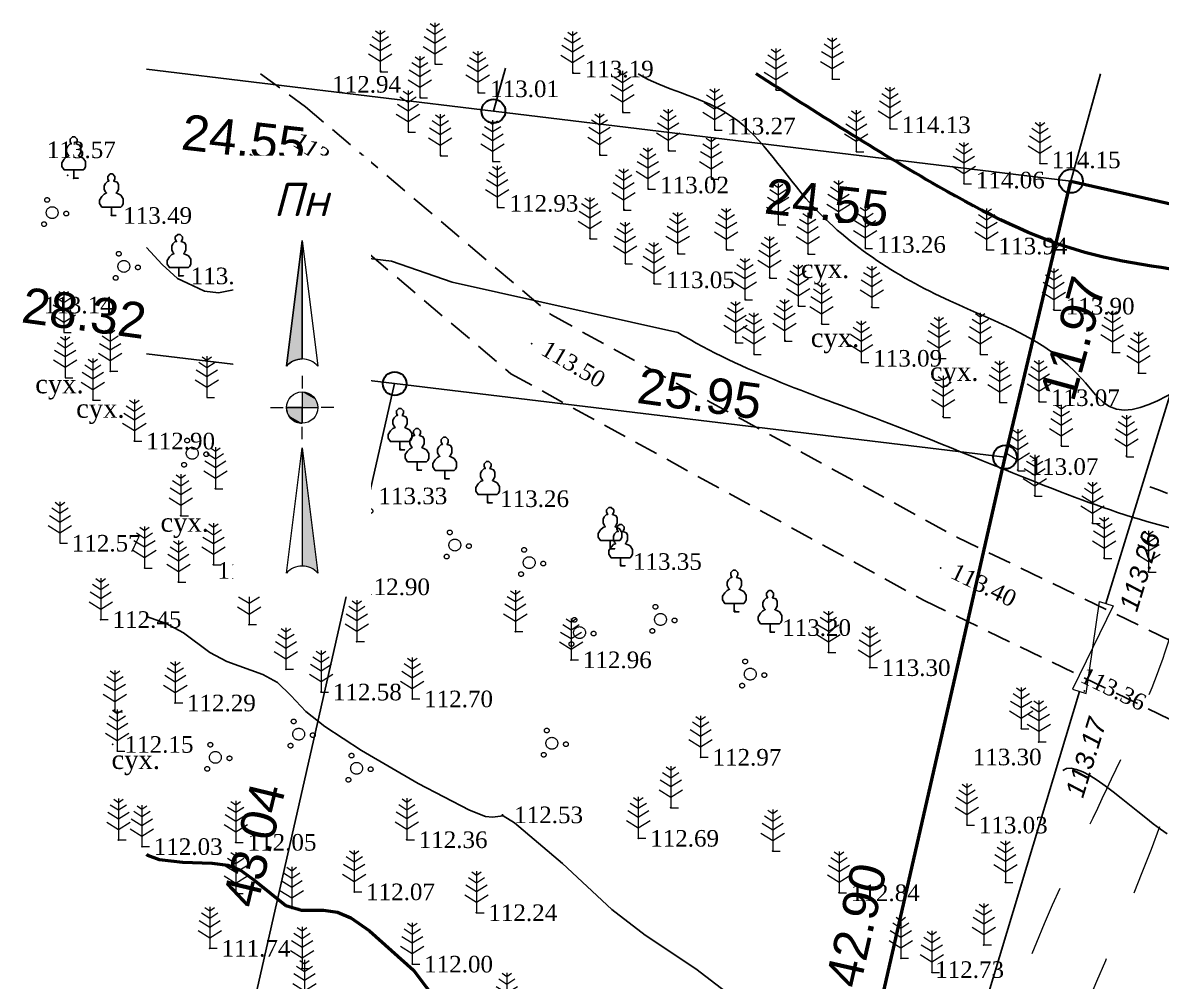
# Model space of a CAD drawing. Header units: millimetres. Extents: x 5405602 to 5405708, y 5524770 to 5524846.
# Drawn here: x 5405604.78 to 5405652.83, y 5524801.63 to 5524842.07 of the extents above; entities that cross this region are included whole.
import ezdxf
from ezdxf.enums import TextEntityAlignment as Align

# ---------------------------------------------------------------- set-up
doc = ezdxf.new("R2010")
doc.units = ezdxf.units.MM
doc.set_wipeout_variables(frame=1)
for name, pattern in [('1', [6, 3, -3]), ('DASHEDX2', [1.5, 1, -0.5]), ('суцільна', [50, 50, 0])]:
    doc.linetypes.add(name, pattern=pattern)
for name, color, linetype, lineweight in [('#Лист (текст_ПН)', 250, 'Continuous', 0), ('#Штамп', 250, 'Continuous', 0), ('ТОЧКИ', 7, 'Continuous', 30), ('усл. знак', 7, 'суцільна', 20)]:
    doc.layers.add(name, color=color, linetype=linetype, lineweight=lineweight)
for name, color, linetype in [('12000000', 7, 'Continuous'), ('61420000', 7, 'Continuous'), ('82234000', 7, 'Continuous'), ('вис_1_1', 170, 'Continuous'), ('горизонт_1', 12, 'Continuous'), ('горизонтали', 42, 'Continuous'), ('Горизонтали--MIN', 32, 'Continuous'), ('дороги', 7, 'Continuous'), ('Ділянки_Межі', 10, 'Continuous'), ('надписи', 7, 'Continuous'), ('Ограда каменная', 7, 'g5_472'), ('отметки', 7, 'Continuous'), ('промеры', 185, 'Continuous'), ('Растительность', 7, 'Continuous')]:
    doc.layers.add(name, color=color, linetype=linetype)
doc.styles.get("Standard").update_dxf_attribs({"font": 'arial.ttf'})
doc.styles.add('times', font='times.ttf')
doc.styles.add('WMF-Arial Cyr2', font='ariali.ttf')
doc.styles.add('Мой_Топо', font='isocpeui.ttf')
doc.linetypes.add('g5_472', pattern='A,0,-4,[25,GUGK_2005.shx,S=0.4,R=0,X=0,Y=-0.2],0', length=4)

# ---------------------------------------------------------------- blocks, each defined once
blk = doc.blocks.new('A$C51FE15A3')
at = {"layer": 'Растительность', "color": 94, "lineweight": 0}
for points in [[(-0.343, 1.489), (0, 1.267), (0.343, 1.489)], [(-0.201, 1.726), (0, 1.584), (0.201, 1.726)], [(0, 1.75), (0, 0), (0.319, 0)], [(-0.447, 1.172), (0, 0.895), (0.447, 1.172)], [(-0.493, 0.753), (0, 0.444), (0.493, 0.753)]]:
    blk.add_lwpolyline(points, dxfattribs=at)
blk = doc.blocks.new('A$C2ACB5305')
at = {"layer": 'Растительность'}
blk.add_lwpolyline([(0.2, 0), (0.2, 0), (0, 0), (0, 0.35), (-0.4, 0.35), (-0.5, 0.5), (-0.5, 0.65), (-0.4, 0.8), (-0.3, 0.9), (-0.2, 0.95), (-0.25, 1), (-0.3, 1.1), (-0.3, 1.25), (-0.25, 1.35), (-0.15, 1.45), (-0.1, 1.45), (-0.15, 1.55), (-0.15, 1.65), (-0.05, 1.75), (0.05, 1.75), (0.15, 1.65), (0.15, 1.55), (0.1, 1.45), (0.25, 1.4), (0.3, 1.3), (0.3, 1.1), (0.25, 1), (0.2, 0.95), (0.4, 0.85), (0.5, 0.7), (0.5, 0.5), (0.45, 0.4), (0.4, 0.35), (0, 0.35)], dxfattribs=at)
blk = doc.blocks.new('A$C72385B22')
at = {"layer": 'усл. знак'}
for centre, radius in [((-0.02, 1.49), 0.25), ((0, 0), 0.625), ((-1.29, -0.64), 0.25), ((1.28, -0.76), 0.25)]:
    blk.add_circle(centre, radius, dxfattribs=at)
blk = doc.blocks.new('*U8')
at = {"color": 0}
for points in [[(-0.1125, 0), (-0.1087, -0.0291), (-0.0974, -0.0563)], [(-0.1125, 0), (-0.0974, -0.0563), (0, 0)], [(-0.0974, -0.0563), (0, -0.1125), (0, 0)], [(-0.0974, -0.0563), (-0.0795, -0.0795), (-0.0563, -0.0974)], [(-0.0974, -0.0563), (-0.0563, -0.0974), (0, -0.1125)], [(-0.0563, -0.0974), (-0.0291, -0.1087), (0, -0.1125)]]:
    blk.add_solid(points, dxfattribs=at)
blk = doc.blocks.new('*U9')
at = {"color": 0}
for points in [[(0, 0), (0.0974, 0.0563), (0, 0.1125)], [(0.0974, 0.0563), (0.0291, 0.1087), (0, 0.1125)], [(0.0974, 0.0563), (0.0563, 0.0974), (0.0291, 0.1087)], [(0.0974, 0.0563), (0.0795, 0.0795), (0.0563, 0.0974)], [(0, 0), (0.1125, 0), (0.0974, 0.0563)], [(0.1125, 0), (0.1087, 0.0291), (0.0974, 0.0563)]]:
    blk.add_solid(points, dxfattribs=at)
blk = doc.blocks.new('*U10')
at = {"color": 0}
for points in [[(0, -1.1363), (0.0212, -1.1378), (0, -0.288)], [(0.0212, -1.1378), (0.042, -1.1424), (0, -0.288)], [(0.042, -1.1424), (0.062, -1.1498), (0, -0.288)], [(0.062, -1.1498), (0.0806, -1.1601), (0, -0.288)], [(0.0806, -1.1601), (0.0976, -1.1729), (0, -0.288)], [(0.0976, -1.1729), (0.1126, -1.188), (0, -0.288)]]:
    blk.add_solid(points, dxfattribs=at)
blk = doc.blocks.new('*U11')
at = {"color": 0}
for points in [[(-0.1126, 0.297), (-0.0976, 0.3121), (0, 1.197)], [(-0.0976, 0.3121), (-0.0806, 0.3249), (0, 1.197)], [(-0.0806, 0.3249), (-0.062, 0.3352), (0, 1.197)], [(-0.062, 0.3352), (-0.042, 0.3426), (0, 1.197)], [(-0.042, 0.3426), (-0.0212, 0.3472), (0, 1.197)], [(-0.0212, 0.3472), (0, 0.3487), (0, 1.197)]]:
    blk.add_solid(points, dxfattribs=at)
blk = doc.blocks.new('#Північ')
at = {"color": 7}
blk.add_wipeout([(-2.901, 10.635), (2.901, 10.635), (2.901, -7.981), (-2.901, -7.981)], dxfattribs=at).dxf.layer = '#Лист (текст_ПН)'
at = {"layer": '#Лист (текст_ПН)'}
for p, q in [((-0.663, 1.748), (0, 7.043)), ((0, 7.043), (0, 2.052)), ((0, 7.043), (0.663, 1.748)), ((0, 1.337), (0, 0.807)), ((0, 0.662), (0, -0.662)), ((-1.337, 0), (-0.807, 0)), ((-0.662, 0), (0.662, 0)), ((1.337, 0), (0.807, 0)), ((0, -1.337), (0, -0.807)), ((-0.663, -6.99), (0, -1.695)), ((0, -1.695), (0.663, -6.99)), ((0, -1.695), (0, -6.686))]:
    blk.add_line(p, q, dxfattribs=at)
at = {"layer": '#Лист (текст_ПН)', "flags": 128}
for points in [[(0, 7.043), (-0.663, 1.748, -0.218585), (0, 2.052)], [(0, 0), (-0.662, 0, 0.414214), (0, -0.662)]]:
    blk.add_lwpolyline(points, format="xyb", close=True, dxfattribs=at)
at = {"layer": '#Лист (текст_ПН)'}
blk.add_circle((0, 0), 0.662, dxfattribs=at)
for centre in [(0, 1.178), (0, -7.56)]:
    blk.add_arc(centre, 0.874, 40.6798, 139.3202, dxfattribs=at)
at = {"layer": '#Лист (текст_ПН)', "xscale": 5.883850111352785, "yscale": 5.883850111352785, "zscale": 5.883850111352785}
for name in ['*U11', '*U9', '*U8', '*U10']:
    blk.add_blockref(name, (0, 0), dxfattribs=at)
at = {"layer": '#Лист (текст_ПН)', "style": 'Мой_Топо'}
blk.add_text('Пн', height=1.4, dxfattribs=at).set_placement((-1.217, 8.077))

msp = doc.modelspace()

# ---------------------------------------------------------------- hatches: boundary and pattern name
at = {"layer": '12000000', "lineweight": 15, "ltscale": 0.02, "extrusion": (-0.000964997, -0.001555, 0.999998)}
for points in [[(5404031.347, 5522197.936, 1), (5404031.684, 5522197.958, 1)], [(5404030.206, 5522194.235, 1), (5404030.543, 5522194.257, 1)]]:
    msp.add_hatch(color=7, dxfattribs=at).paths.add_polyline_path(points)

# ---------------------------------------------------------------- linework, layer by layer
at = {"layer": '61420000', "linetype": '1', "lineweight": 15}
for points, knots in [([(5405658.253, 5524839.913), (5405656.971, 5524836.476), (5405654.797, 5524830.706), (5405654.512, 5524822.839), (5405653.641, 5524816.985), (5405651.464, 5524811.523), (5405647.501, 5524803.754), (5405644.475, 5524795.086), (5405642.545, 5524786.661), (5405641.536, 5524782.343), (5405641.37, 5524778.552), (5405646.186, 5524776.965), (5405649.631, 5524775.925), (5405652.218, 5524775.054)], [267.344745, 267.344745, 267.344745, 267.344745, 278.270441, 285.703111, 290.811349, 295.944316, 303.243347, 316.96995, 323.468375, 328.835097, 330.952065, 333.544824, 342.077655, 342.077655, 342.077655, 342.077655]), ([(5405671.291, 5524770.616), (5405670.961, 5524770.745), (5405665.622, 5524772.827), (5405657.539, 5524776.098), (5405649.507, 5524778.853), (5405644.881, 5524780.314), (5405644.535, 5524782.9), (5405645.972, 5524787.059), (5405647.299, 5524796.414), (5405651.023, 5524803.154), (5405653.437, 5524810.013), (5405655.305, 5524809.769), (5405656.952, 5524810.286), (5405658.697, 5524809.22), (5405667.778, 5524806.956), (5405680.444, 5524800.22), (5405692.962, 5524795.021), (5405697.908, 5524793.036)], [193.245061, 193.245061, 193.245061, 193.245061, 194.298529, 210.268166, 218.737077, 221.680796, 222.725351, 226.119576, 234.832274, 250.19536, 252.103309, 253.101857, 255.347995, 257.070206, 258.899568, 283.531127, 299.526473, 299.526473, 299.526473, 299.526473])]:
    msp.add_open_spline(points, degree=3, knots=knots, dxfattribs=at)
at = {"layer": '82234000', "lineweight": 15, "elevation": 113.26}
msp.add_lwpolyline([(5405650.228, 5524817.65), (5405650.801, 5524817.473), (5405649.087, 5524813.949), (5405649.66, 5524813.772), (5405650.228, 5524817.65)], dxfattribs=at)
at = {"layer": 'вис_1_1', "color": 7}
for p in [(5405606.67, 5524835.64, 113.52), (5405608.52, 5524833.94, 113.49), (5405611.37, 5524831.39, 113.51), (5405608.47, 5524827.37, 113.07), (5405613.86, 5524826.88, 113.12), (5405607.74, 5524826.15, 112.98), (5405609.49, 5524824.42, 112.9), (5405612.91, 5524822.41, 113), (5405611.45, 5524821.27, 112.79), (5405615.33, 5524821.06, 113.03), (5405609.92, 5524819.06, 112.6), (5405612.83, 5524819.2, 112.71), (5405611.35, 5524818.47, 112.62), (5405615.99, 5524818.93, 112.85), (5405618.56, 5524818.27, 112.9), (5405608.07, 5524816.89, 112.45), (5405614.33, 5524816.68, 112.67), (5405625.57, 5524816.38, 112.99), (5405618.88, 5524815.96, 112.78), (5405627.92, 5524815.19, 112.96), (5405638.78, 5524815.5, 113.28), (5405615.89, 5524814.79, 112.54), (5405640.53, 5524814.86, 113.3), (5405617.37, 5524813.83, 112.58), (5405649.58, 5524813.87, 113.36), (5405611.21, 5524813.37, 112.29), (5405621.22, 5524813.54, 112.7), (5405608.65, 5524813.08, 112.27), (5405646.92, 5524812.28, 113.37), (5405608.58, 5524811.62, 112.15), (5405608.77, 5524811.34, 112.17), (5405647.66, 5524811.73, 113.3), (5405633.39, 5524811.08, 112.97), (5405632.13, 5524808.95, 112.86), (5405625.02, 5524808.65, 112.53), (5405625.02, 5524808.65, 112.53), (5405625.03, 5524808.65, 112.49), (5405644.63, 5524808.22, 113.03), (5405608.82, 5524807.59, 111.95), (5405613.77, 5524807.49, 112.05), (5405620.99, 5524807.6, 112.36), (5405630.76, 5524807.66, 112.69), (5405609.81, 5524807.31, 112.03), (5405636.43, 5524807.12, 112.83), (5405646.25, 5524805.8, 112.94), (5405613.77, 5524805.33, 111.93), (5405618.77, 5524805.4, 112.07), (5405639.23, 5524805.36, 112.84), (5405616.13, 5524804.71, 112.01), (5405623.93, 5524804.52, 112.24), (5405645.34, 5524803.16, 112.89), (5405612.67, 5524803.02, 111.74), (5405616.57, 5524802.17, 111.75), (5405621.22, 5524802.35, 112), (5405641.84, 5524802.6, 112.75), (5405643.15, 5524802, 112.73)]:
    msp.add_point(p, dxfattribs=at)
at = {"layer": 'горизонт_1', "color": 32}
for points in [[(5405610.002, 5524832.586, 113.5), (5405610.67, 5524831.87, 113.5), (5405611.31, 5524831.28, 113.5), (5405611.73, 5524831.08, 113.5), (5405612.45, 5524830.75, 113.5), (5405613.04, 5524830.67, 113.5), (5405613.89, 5524830.85, 113.5), (5405615.14, 5524831.27, 113.5), (5405616.99, 5524831.94, 113.5), (5405618.58, 5524832.22, 113.5), (5405620.34, 5524832.01, 113.5), (5405622.91, 5524831.12, 113.5), (5405632.424, 5524829.007, 0)], [(5405610.002, 5524817.022, 112.5), (5405610.83, 5524816.72, 112.5), (5405611.57, 5524816.33, 112.5), (5405612.68, 5524815.5, 112.5), (5405613.4, 5524815.12, 112.5), (5405614.92, 5524814.57, 112.5), (5405615.53, 5524814.24, 112.5), (5405616.09, 5524813.69, 112.5), (5405616.73, 5524813.01, 112.5), (5405617.53, 5524812.38, 112.5), (5405619.08, 5524811.36, 112.5), (5405621.47, 5524809.97, 112.5), (5405623.64, 5524808.85, 112.5), (5405624.31, 5524808.58, 112.5), (5405624.61, 5524808.55, 112.5), (5405625.05, 5524808.61, 112.5), (5405625.54, 5524808.31, 112.5), (5405627.56, 5524806.6, 112.5), (5405629.64, 5524804.66, 112.5), (5405631.05, 5524803.58, 112.5), (5405633.19, 5524802.15, 112.5), (5405634.88, 5524800.86, 112.5)]]:
    msp.add_polyline3d(points, dxfattribs=at)
at = {"layer": 'горизонтали', "color": 32, "lineweight": 50}
msp.add_polyline3d([(5405610.002, 5524806.99, 112), (5405610.05, 5524806.95, 112), (5405610.54, 5524806.77, 112), (5405611.52, 5524806.66, 112), (5405612.77, 5524806.61, 112), (5405613.44, 5524806.52, 112), (5405613.97, 5524806.31, 112), (5405614.59, 5524805.86, 112), (5405615.88, 5524804.82, 112), (5405616.54, 5524804.63, 112), (5405617.48, 5524804.63, 112), (5405618.07, 5524804.55, 112), (5405618.63, 5524804.3, 112), (5405619.41, 5524803.75, 112), (5405621.27, 5524802.09, 112), (5405623.39, 5524799.28, 112), (5405624.07, 5524798.45, 112)], dxfattribs=at)
at = {"layer": 'горизонтали', "color": 32}
for points, knots in [([(5405630.748, 5524839.913), (5405631.847, 5524839.251), (5405635.154, 5524838.629), (5405638.051, 5524833.668), (5405643.5, 5524830.191), (5405648.487, 5524828.581), (5405651.496, 5524824.289), (5405656.122, 5524829.555), (5405659.386, 5524823.566), (5405665.551, 5524828.125), (5405671.346, 5524821.613), (5405676.935, 5524816.585), (5405681.264, 5524817.737), (5405682.481, 5524818.06)], [259.618692, 259.618692, 259.618692, 259.618692, 263.577238, 268.549286, 276.008979, 282.485158, 284.13014, 290.057535, 293.654163, 298.963585, 306.578764, 315.889792, 319.532435, 319.532435, 319.532435, 319.532435]), ([(5405678.758, 5524811.809), (5405675.763, 5524812.251), (5405670.745, 5524812.993), (5405667.156, 5524821.108), (5405657.432, 5524819.19), (5405649.151, 5524821.923), (5405640.71, 5524825.553), (5405635.165, 5524827.34), (5405632.424, 5524829.007)], [0, 0, 0, 0, 8.482222, 14.2098, 22.986785, 33.367328, 40.82933, 50.530024, 50.530024, 50.530024, 50.530024])]:
    msp.add_open_spline(points, degree=3, knots=knots, dxfattribs=at)
at = {"layer": 'горизонтали', "color": 32, "lineweight": 50}
msp.add_open_spline([(5405698.233, 5524812.508), (5405682.252, 5524822.353), (5405678.049, 5524821.589), (5405672.077, 5524823.089), (5405668.394, 5524826.87), (5405662.764, 5524829.2), (5405656.57, 5524831.468), (5405649.417, 5524831.949), (5405642.669, 5524835.452), (5405638.279, 5524838.289), (5405635.73, 5524839.913)], degree=3, knots=[0, 0, 0, 0, 7.568343, 12.725493, 17.654253, 23.006167, 30.801483, 37.395587, 44.178008, 53.219325, 53.219325, 53.219325, 53.219325], dxfattribs=at)
at = {"layer": 'Горизонтали--MIN'}
for points in [[(5405652.349, 5524822.496), (5405652.716, 5524822.365), (5405653.093, 5524822.208)], [(5405648.67, 5524810.522), (5405648.827, 5524810.605), (5405649.025, 5524810.617), (5405649.259, 5524810.566), (5405649.524, 5524810.459), (5405649.815, 5524810.304), (5405650.127, 5524810.108), (5405650.456, 5524809.88), (5405650.797, 5524809.627), (5405651.144, 5524809.356), (5405651.492, 5524809.077), (5405651.837, 5524808.797), (5405652.173, 5524808.526), (5405652.495, 5524808.273), (5405652.797, 5524808.046), (5405653.075, 5524807.853)]]:
    msp.add_lwpolyline(points, dxfattribs=at)
at = {"layer": 'дороги', "color": 7, "linetype": 'DASHEDX2', "elevation": 112.71}
for points in [[(5405614.819, 5524839.913), (5405616.709, 5524838.529), (5405627.094, 5524829.743), (5405644.197, 5524820.364), (5405656.394, 5524814.47), (5405674.415, 5524806.368)], [(5405614.359, 5524836.531), (5405614.851, 5524836.171), (5405625.386, 5524827.257), (5405642.823, 5524817.696), (5405655.126, 5524811.75), (5405673.185, 5524803.632)]]:
    msp.add_lwpolyline(points, dxfattribs=at)
at = {"layer": 'Ділянки_Межі'}
for points in [[(5405625.148, 5524840.161), (5405624.646, 5524838.342), (5405610.002, 5524840.118)], [(5405650.266, 5524839.913), (5405649.017, 5524835.388), (5405624.646, 5524838.342), (5405625.08, 5524839.913)], [(5405677.303, 5524839.913), (5405673.52, 5524829.82), (5405649.017, 5524835.388), (5405650.266, 5524839.913)]]:
    msp.add_lwpolyline(points, dxfattribs=at)
at = {"layer": 'Ділянки_Межі', "lineweight": 25}
for points in [[(5405610.002, 5524828.105), (5405620.476, 5524826.844), (5405646.236, 5524823.743), (5405649.017, 5524835.388), (5405624.646, 5524838.342), (5405610.002, 5524840.118)], [(5405610.002, 5524828.105), (5405620.476, 5524826.844), (5405610.939, 5524784.872), (5405610.002, 5524784.98)]]:
    msp.add_lwpolyline(points, dxfattribs=at)
at = {"layer": 'Ділянки_Межі', "lineweight": 50}
msp.add_lwpolyline([(5405636.727, 5524781.91), (5405646.236, 5524823.743), (5405649.017, 5524835.388), (5405673.52, 5524829.82), (5405661.97, 5524779.01)], close=True, dxfattribs=at)
at = {"layer": 'Ділянки_Межі', "lineweight": 0}
msp.add_lwpolyline([(5405610.939, 5524784.872), (5405620.476, 5524826.844), (5405646.236, 5524823.743), (5405636.727, 5524781.91)], close=True, dxfattribs=at)
at = {"layer": 'Ограда каменная', "flags": 128}
for points in [[(5405657.369, 5524839.913), (5405650.486, 5524817.57)], [(5405649.377, 5524813.858), (5405637.598, 5524774.805)]]:
    msp.add_lwpolyline(points, dxfattribs=at)
at = {"layer": 'отметки', "color": 7}
for p in [(5405622.19, 5524840.331, 113.05), (5405619.893, 5524840.029, 112.937), (5405619.893, 5524840.017, 112.938), (5405628, 5524839.968, 113.186), (5405638.944, 5524839.696, 114.223), (5405624.005, 5524839.134, 113.014), (5405636.572, 5524839.243, 114.031), (5405621.567, 5524838.926, 112.962), (5405630.107, 5524838.311, 113.16), (5405615.813, 5524837.366, 112.664), (5405615.813, 5524837.366, 113.481), (5405621.06, 5524837.472, 112.933), (5405633.991, 5524837.56, 113.267), (5405641.38, 5524837.613, 114.131), (5405622.416, 5524836.477, 112.998), (5405629.145, 5524836.505, 113.031), (5405632.04, 5524836.694, 113.144), (5405639.962, 5524836.646, 113.988), (5405624.633, 5524836.226, 113.003), (5405647.708, 5524836.135, 114.148), (5405606.93, 5524835.51, 113.52), (5405633.849, 5524835.49, 113.161), (5405644.505, 5524835.284, 114.061), (5405631.179, 5524835.076, 113.018), (5405624.823, 5524834.302, 112.933), (5405630.164, 5524834.183, 112.986), (5405636.669, 5524833.561, 113.168), (5405639.222, 5524833.676, 113.333), (5405628.725, 5524832.974, 113.011), (5405634.489, 5524832.509, 113.077), (5405640.334, 5524832.566, 113.259), (5405645.464, 5524832.5, 113.937), (5405630.215, 5524831.922, 112.971), (5405632.441, 5524832.346, 112.971), (5405637.917, 5524832.326, 113.179), (5405631.426, 5524831.073, 113.047), (5405636.299, 5524831.326, 113.088), (5405635.279, 5524830.408, 113.014), (5405637.515, 5524830.132, 113.066), (5405640.614, 5524830.074, 113.105), (5405648.296, 5524829.962, 113.901), (5405638.495, 5524829.368, 113.13), (5405634.874, 5524828.581, 113.09), (5405636.945, 5524828.665, 113.065), (5405626.263, 5524828.529, 112.68), (5405626.263, 5524828.529, 113.497), (5405635.644, 5524828.095, 113.146), (5405645.19, 5524828.101, 113.089), (5405650.768, 5524828.17, 113.854), (5405640.175, 5524827.763, 113.091), (5405643.443, 5524827.941, 113.041), (5405651.868, 5524827.29, 113.839), (5405646.012, 5524826.075, 113.089), (5405647.675, 5524826.101, 113.07), (5405643.624, 5524825.444, 113.049), (5405620.726, 5524824.074, 112.462), (5405620.726, 5524824.074, 113.279), (5405648.608, 5524824.224, 113.041), (5405651.354, 5524823.788, 113.042), (5405621.452, 5524823.23, 112.427), (5405621.452, 5524823.23, 113.244), (5405622.61, 5524822.854, 112.515), (5405622.61, 5524822.854, 113.332), (5405646.771, 5524823.195, 113.065), (5405624.428, 5524821.839, 112.442), (5405624.428, 5524821.839, 113.259), (5405647.491, 5524822.115, 112.933), (5405649.925, 5524820.968, 112.994), (5405616.012, 5524819.447, 111.966), (5405616.012, 5524819.447, 112.783), (5405629.59, 5524819.902, 112.55), (5405629.59, 5524819.902, 113.367), (5405650.418, 5524819.49, 112.929), (5405630.033, 5524819.188, 112.535), (5405630.033, 5524819.188, 113.352), (5405643.519, 5524819.068, 112.584), (5405643.519, 5524819.068, 113.401), (5405652.289, 5524818.911, 112.927), (5405617.997, 5524818.395, 111.951), (5405617.997, 5524818.395, 112.768), (5405634.826, 5524817.258, 112.512), (5405634.826, 5524817.258, 113.329), (5405636.33, 5524816.401, 112.386), (5405636.33, 5524816.401, 113.203)]:
    msp.add_point(p, dxfattribs=at)
at = {"layer": 'ТОЧКИ'}
for centre in [(5405624.646, 5524838.342), (5405649.017, 5524835.388), (5405620.476, 5524826.844), (5405646.236, 5524823.743)]:
    msp.add_circle(centre, 0.5, dxfattribs=at)

# ---------------------------------------------------------------- block references
at = {"layer": 'Растительность', "color": 7}
for name, p in [('A$C51FE15A3', (5405622.17, 5524840.32, 113.05)), ('A$C51FE15A3', (5405619.87, 5524840, 112.94)), ('A$C51FE15A3', (5405627.98, 5524839.95, 113.18)), ('A$C51FE15A3', (5405638.94, 5524839.69, 114.22)), ('A$C51FE15A3', (5405621.54, 5524838.91, 112.96)), ('A$C51FE15A3', (5405623.98, 5524839.12, 113.01)), ('A$C51FE15A3', (5405636.57, 5524839.23, 114.03)), ('A$C51FE15A3', (5405630.09, 5524838.29, 113.16)), ('A$C51FE15A3', (5405621.04, 5524837.46, 112.93)), ('A$C51FE15A3', (5405633.98, 5524837.54, 113.27)), ('A$C51FE15A3', (5405641.38, 5524837.6, 114.13)), ('A$C51FE15A3', (5405622.4, 5524836.46, 113)), ('A$C51FE15A3', (5405629.12, 5524836.49, 113.03)), ('A$C51FE15A3', (5405632.02, 5524836.67, 113.14)), ('A$C51FE15A3', (5405639.96, 5524836.63, 113.99)), ('A$C51FE15A3', (5405624.61, 5524836.21, 113)), ('A$C51FE15A3', (5405647.71, 5524836.13, 114.15)), ('A$C2ACB5305', (5405606.93, 5524835.51, 113.52)), ('A$C51FE15A3', (5405633.83, 5524835.47, 113.16)), ('A$C51FE15A3', (5405631.16, 5524835.05, 113.02)), ('A$C51FE15A3', (5405644.5, 5524835.27, 114.06)), ('A$C51FE15A3', (5405624.8, 5524834.28, 112.93)), ('A$C51FE15A3', (5405630.14, 5524834.16, 112.98)), ('A$C2ACB5305', (5405608.52, 5524833.94, 112.49)), ('A$C51FE15A3', (5405636.66, 5524833.54, 113.17)), ('A$C51FE15A3', (5405639.21, 5524833.66, 113.33)), ('A$C51FE15A3', (5405628.71, 5524832.95, 113.01)), ('A$C51FE15A3', (5405632.42, 5524832.32, 112.97)), ('A$C51FE15A3', (5405634.47, 5524832.49, 113.08)), ('A$C51FE15A3', (5405637.91, 5524832.3, 113.18)), ('A$C51FE15A3', (5405640.33, 5524832.55, 113.26)), ('A$C51FE15A3', (5405645.46, 5524832.49, 113.94)), ('A$C51FE15A3', (5405630.2, 5524831.9, 112.97)), ('A$C2ACB5305', (5405611.37, 5524831.39, 112.51)), ('A$C51FE15A3', (5405636.29, 5524831.3, 113.09)), ('A$C51FE15A3', (5405631.41, 5524831.05, 113.05)), ('A$C51FE15A3', (5405635.26, 5524830.38, 113.01)), ('A$C51FE15A3', (5405637.5, 5524830.11, 113.06)), ('A$C51FE15A3', (5405640.61, 5524830.05, 113.1)), ('A$C51FE15A3', (5405648.29, 5524829.95, 113.9)), ('A$C51FE15A3', (5405638.49, 5524829.35, 113.13)), ('A$C51FE15A3', (5405606.51, 5524829, 112.12)), ('A$C51FE15A3', (5405634.86, 5524828.56, 113.09)), ('A$C51FE15A3', (5405636.93, 5524828.64, 113.06)), ('A$C51FE15A3', (5405635.63, 5524828.08, 113.14)), ('A$C51FE15A3', (5405643.44, 5524827.91, 113.04)), ('A$C51FE15A3', (5405645.19, 5524828.08, 113.09)), ('A$C51FE15A3', (5405650.77, 5524828.16, 113.85)), ('A$C51FE15A3', (5405608.47, 5524827.37, 112.07)), ('A$C51FE15A3', (5405640.17, 5524827.74, 113.09)), ('A$C51FE15A3', (5405606.57, 5524827.09, 111.98)), ('A$C51FE15A3', (5405651.87, 5524827.28, 113.84)), ('A$C51FE15A3', (5405607.74, 5524826.15, 111.98)), ('A$C51FE15A3', (5405612.552, 5524826.255, 112.12)), ('A$C51FE15A3', (5405646.01, 5524826.05, 113.09)), ('A$C51FE15A3', (5405647.67, 5524826.08, 113.07)), ('A$C51FE15A3', (5405643.62, 5524825.42, 113.05)), ('A$C51FE15A3', (5405609.49, 5524824.42, 111.9)), ('A$C2ACB5305', (5405620.7, 5524824.05, 112.46)), ('A$C51FE15A3', (5405648.61, 5524824.2, 113.04)), ('A$C51FE15A3', (5405651.36, 5524823.76, 113.04)), ('A$C2ACB5305', (5405621.42, 5524823.2, 112.43)), ('A$C51FE15A3', (5405646.77, 5524823.17, 113.06)), ('A$C2ACB5305', (5405622.59, 5524822.83, 112.51)), ('A$C51FE15A3', (5405612.91, 5524822.41, 112)), ('A$C51FE15A3', (5405647.49, 5524822.09, 112.93)), ('A$C2ACB5305', (5405624.4, 5524821.81, 112.44)), ('A$C51FE15A3', (5405611.45, 5524821.27, 111.79)), ('A$C51FE15A3', (5405615.33, 5524821.06, 112.03)), ('A$C51FE15A3', (5405649.93, 5524820.94, 112.99)), ('A$C51FE15A3', (5405606.35, 5524820.11, 111.57)), ('A$C2ACB5305', (5405629.57, 5524819.87, 112.55)), ('A$C51FE15A3', (5405612.83, 5524819.2, 111.71)), ('A$C51FE15A3', (5405615.97, 5524819.41, 111.96)), ('A$C2ACB5305', (5405630.01, 5524819.15, 112.53)), ('A$C51FE15A3', (5405650.42, 5524819.46, 112.93)), ('A$C51FE15A3', (5405609.92, 5524819.06, 111.6)), ('A$C51FE15A3', (5405615.99, 5524818.93, 111.85)), ('A$C51FE15A3', (5405652.29, 5524818.89, 112.93)), ('A$C51FE15A3', (5405611.35, 5524818.47, 111.62)), ('A$C51FE15A3', (5405617.96, 5524818.35, 111.95)), ('A$C2ACB5305', (5405634.81, 5524817.22, 112.51)), ('A$C51FE15A3', (5405608.07, 5524816.89, 111.45)), ('A$C51FE15A3', (5405614.33, 5524816.68, 111.67)), ('A$C51FE15A3', (5405625.57, 5524816.38, 111.99)), ('A$C2ACB5305', (5405636.32, 5524816.36, 112.38)), ('A$C51FE15A3', (5405618.88, 5524815.96, 111.78)), ('A$C51FE15A3', (5405638.78, 5524815.5, 112.28)), ('A$C51FE15A3', (5405627.92, 5524815.19, 111.96)), ('A$C51FE15A3', (5405640.53, 5524814.86, 112.3)), ('A$C51FE15A3', (5405615.89, 5524814.79, 111.54)), ('A$C51FE15A3', (5405611.22, 5524813.37, 111.29)), ('A$C51FE15A3', (5405617.37, 5524813.83, 111.58)), ('A$C51FE15A3', (5405621.22, 5524813.54, 111.7)), ('A$C51FE15A3', (5405608.67, 5524812.995, 111.17)), ('A$C51FE15A3', (5405646.92, 5524812.28, 112.37)), ('A$C51FE15A3', (5405647.66, 5524811.73, 112.3)), ('A$C51FE15A3', (5405608.77, 5524811.34, 111.17)), ('A$C51FE15A3', (5405633.39, 5524811.08, 111.97)), ('A$C51FE15A3', (5405632.13, 5524808.95, 111.86)), ('A$C51FE15A3', (5405644.63, 5524808.22, 112.03)), ('A$C51FE15A3', (5405608.82, 5524807.59, 110.95)), ('A$C51FE15A3', (5405620.99, 5524807.6, 111.36)), ('A$C51FE15A3', (5405630.76, 5524807.66, 111.69)), ('A$C51FE15A3', (5405609.81, 5524807.31, 111.03)), ('A$C51FE15A3', (5405613.77, 5524807.49, 111.05)), ('A$C51FE15A3', (5405636.43, 5524807.12, 111.83)), ('A$C51FE15A3', (5405646.25, 5524805.8, 111.94)), ('A$C51FE15A3', (5405613.77, 5524805.33, 110.93)), ('A$C51FE15A3', (5405618.77, 5524805.4, 111.07)), ('A$C51FE15A3', (5405639.23, 5524805.36, 111.84)), ('A$C51FE15A3', (5405616.13, 5524804.71, 111.01)), ('A$C51FE15A3', (5405623.93, 5524804.52, 111.24)), ('A$C51FE15A3', (5405612.67, 5524803.02, 110.74)), ('A$C51FE15A3', (5405645.34, 5524803.16, 111.89)), ('A$C51FE15A3', (5405621.22, 5524802.35, 111)), ('A$C51FE15A3', (5405641.84, 5524802.6, 111.75)), ('A$C51FE15A3', (5405616.57, 5524802.17, 110.75)), ('A$C51FE15A3', (5405643.15, 5524802, 111.73)), ('A$C51FE15A3', (5405616.67, 5524800.78, 110.71)), ('A$C51FE15A3', (5405625.21, 5524800.24, 111.17))]:
    msp.add_blockref(name, p, dxfattribs=at)
at = {"layer": 'усл. знак', "color": 7, "linetype": 'суцільна', "lineweight": 13, "xscale": 0.3999999998750298, "yscale": 0.3999999998750298, "zscale": 0.3999999998750298, "rotation": 265.3647753868261}
for p in [(5405606.023, 5524834.059), (5405609.047, 5524831.79), (5405617.535, 5524828.03), (5405611.933, 5524823.907), (5405618.86, 5524821.508), (5405623.016, 5524820.032), (5405626.155, 5524819.293), (5405631.696, 5524816.894), (5405628.279, 5524816.34), (5405635.483, 5524814.587), (5405616.428, 5524812.055), (5405627.111, 5524811.671, 112.46), (5405612.911, 5524811.075), (5405618.869, 5524810.614)]:
    msp.add_blockref('A$C72385B22', p, dxfattribs=at)

# ---------------------------------------------------------------- texts
at = {"layer": '12000000', "color": 7, "style": 'WMF-Arial Cyr2'}
for s, p in [('113.26', (5405651.803, 5524817.172, 113.26)), ('113.17', (5405649.525, 5524809.32, 113.17))]:
    msp.add_text(s, height=0.8, rotation=72.8773, dxfattribs=at).set_placement(p)
at = {"layer": 'вис_1_1', "color": 7, "style": 'times'}
for s, p in [('113.57', (5405605.8, 5524836.71, 113.57)), ('113.49', (5405609.02, 5524833.94, 113.49)), ('113.51', (5405611.87, 5524831.39, 113.51)), ('113.14', (5405605.67, 5524830.16, 113.14)), ('113.12', (5405614.36, 5524826.88, 113.12)), ('112.90', (5405609.99, 5524824.42, 112.9)), ('113.03', (5405615.83, 5524821.06, 113.03)), ('112.57', (5405606.85, 5524820.11, 112.57)), ('112.90', (5405619.06, 5524818.27, 112.9)), ('112.45', (5405608.57, 5524816.89, 112.45)), ('112.96', (5405628.42, 5524815.19, 112.96)), ('113.30', (5405641.03, 5524814.86, 113.3)), ('112.58', (5405617.87, 5524813.83, 112.58)), ('112.29', (5405611.71, 5524813.37, 112.29)), ('112.70', (5405621.72, 5524813.54, 112.7)), ('112.15', (5405609.08, 5524811.62, 112.15)), ('112.97', (5405633.89, 5524811.08, 112.97)), ('113.30', (5405644.874, 5524811.092, 113.3)), ('112.53', (5405625.52, 5524808.65, 112.53)), ('112.53', (5405625.52, 5524808.65, 112.53)), ('113.03', (5405645.13, 5524808.22, 113.03)), ('112.36', (5405621.49, 5524807.6, 112.36)), ('112.69', (5405631.26, 5524807.66, 112.69)), ('112.03', (5405610.31, 5524807.31, 112.03)), ('112.05', (5405614.27, 5524807.49, 112.05)), ('112.07', (5405619.27, 5524805.4, 112.07)), ('112.84', (5405639.73, 5524805.36, 112.84)), ('112.24', (5405624.43, 5524804.52, 112.24)), ('111.74', (5405613.17, 5524803.02, 111.74)), ('112.00', (5405621.72, 5524802.35, 112)), ('112.73', (5405643.288, 5524802.121, 112.73))]:
    msp.add_text(s, height=0.7, dxfattribs=at).set_placement(p, align=Align.MIDDLE_LEFT)
msp.add_text('113.36', height=0.7, rotation=334.1475, dxfattribs=at).set_placement((5405649.507, 5524814.598, 113.36), align=Align.MIDDLE_LEFT)
at = {"layer": 'надписи', "color": 7, "style": 'times'}
for p in [(5405637.619, 5524832.096, 111.861), (5405638.038, 5524829.188, 111.861), (5405643.068, 5524827.762, 111.861), (5405605.307, 5524827.235, 111.861), (5405607.033, 5524826.203, 111.861), (5405610.592, 5524821.395, 111.861), (5405608.526, 5524811.384, 111.861)]:
    msp.add_text('сух.', height=0.8, dxfattribs=at).set_placement(p, align=Align.TOP_LEFT)
at = {"layer": 'отметки', "color": 7, "style": 'times'}
for s, p in [('113.19', (5405628.5, 5524840.468, 113.186)), ('112.94', (5405617.839, 5524839.823, 112.938)), ('113.01', (5405624.505, 5524839.634, 113.014)), ('113.27', (5405634.491, 5524838.06, 113.267)), ('114.13', (5405641.88, 5524838.113, 114.131)), ('114.15', (5405648.208, 5524836.635, 114.148)), ('114.06', (5405645.005, 5524835.784, 114.061)), ('113.02', (5405631.679, 5524835.576, 113.018)), ('112.93', (5405625.323, 5524834.802, 112.933)), ('113.26', (5405640.834, 5524833.066, 113.259)), ('113.94', (5405645.964, 5524833, 113.937)), ('113.05', (5405631.926, 5524831.573, 113.047)), ('113.90', (5405648.796, 5524830.462, 113.901)), ('113.09', (5405640.675, 5524828.263, 113.091)), ('113.07', (5405648.175, 5524826.601, 113.07)), ('113.07', (5405647.271, 5524823.695, 113.065)), ('113.33', (5405619.791, 5524822.455, 113.332)), ('113.26', (5405624.928, 5524822.339, 113.259)), ('113.35', (5405630.533, 5524819.688, 113.352)), ('112.78', (5405612.995, 5524819.313, 112.783)), ('113.20', (5405636.83, 5524816.901, 113.203))]:
    msp.add_text(s, height=0.7, dxfattribs=at).set_placement(p, align=Align.TOP_LEFT)
for s, rotation, p in [('113.48', 326.3456, (5405616.506, 5524837.505, 113.481)), ('113.50', 329.5229, (5405626.948, 5524828.706, 113.497)), ('113.40', 333.9744, (5405644.188, 5524819.298, 113.401))]:
    msp.add_text(s, height=0.7, rotation=rotation, dxfattribs=at).set_placement(p, align=Align.TOP_LEFT)
at = {"layer": 'промеры', "char_height": 1.5, "attachment_point": 1}
for s, insert, rotation in [('24.55', (5405611.594, 5524838.222), 353.4995), ('24.55', (5405636.2, 5524835.522), 353.6437), ('11.97', (5405647.69, 5524826.425), 74.7371), ('28.32', (5405604.88, 5524830.924), 352.2152), ('25.95', (5405630.853, 5524827.524), 352.2152), ('43.04', (5405613.193, 5524805.009), 76.3908), ('42.90', (5405638.641, 5524801.606), 77.2307)]:
    msp.add_mtext(s, dxfattribs=dict(at, insert=insert, rotation=rotation))

# ---------------------------------------------------------------- next in the draw order: block references
at = {"layer": '#Штамп'}
msp.add_blockref('#Північ', (5405616.572, 5524825.834, 109), dxfattribs=at)

doc.saveas('drawing.dxf')
